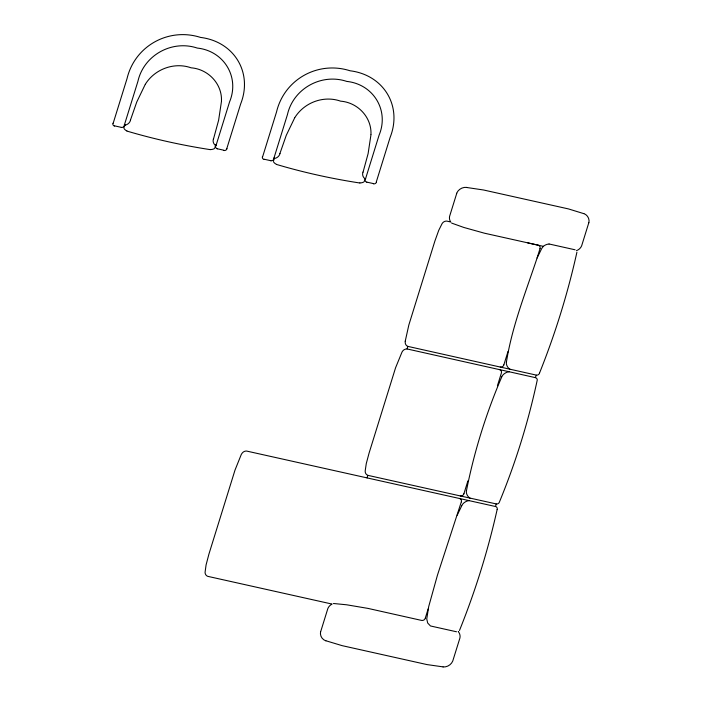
<?xml version="1.0" encoding="UTF-8"?>
<svg xmlns="http://www.w3.org/2000/svg" width="702" height="702" viewBox="0 0 702 702"><rect width="100%" height="100%" fill="white"/><g stroke="black" fill="none" stroke-linecap="round" stroke-linejoin="round"><path stroke-width="1.05" d="M123.973 127.571L125 124.912L124.43 124.772M273.473 160.925L274.5 158.257L273.929 158.125M405.238 341.172L408.845 324.991L434.907 240.997L438.741 230.335L442.093 223.622A15.611 14.382 -27 0 1 442.488 223.052A4.853 4.475 -27 0 1 446.805 221.095L450.728 221.999A8.406 7.748 -27 0 1 449.587 216.374L456.765 193.287M466.479 490.619C474.14 451.79 486.179 413.188 501.798 376.825M506.475 361.776C512.127 326.149 525.754 292.12 537.083 258.011L540.013 248.561M221.455 101.439L218.612 120.261L213.557 138.794M370.954 134.793L368.111 153.615L363.057 172.148M456.511 631.774L430.475 625.965L427.685 623.016L426.755 618.953L428.685 606.642L437.469 575.113L461.319 501.869M576.921 252.167C567.778 293.418 555.203 333.906 539.496 373.122M497.139 509.564C487.916 550.807 475.263 591.268 459.485 630.466M497.428 385.758L501.377 373.034A3.089 2.843 -27 0 0 499.543 369.594L535.398 377.65A2.711 2.492 -27 0 1 537.258 380.028C528.308 421.928 515.549 463.013 499.175 502.614A2.711 2.492 -27 0 1 496.191 503.948L495.515 506.519L246.586 451.053A4.905 4.519 -27 0 0 242.295 452.983A11.864 10.925 -27 0 0 241.277 454.501L235.012 470.086L208.933 554.071L206.072 564.952L205.089 572.191A15.611 14.382 -27 0 0 205.098 572.753A4.861 4.484 -27 0 0 207.695 576.333L332.116 604.08A8.406 7.748 -27 0 0 327.86 608.502L320.7 631.589M428.194 608.766L425.272 618.208M130.396 120.244L136.758 102.009L145.217 84.433M279.887 153.598L286.258 135.354L294.717 117.787M467.901 480.861L463.908 493.743M113.162 123.306L127.018 78.668C134.758 45.893 168.62 27.185 200.561 37.425C233.977 41.532 253.106 72.473 240.637 104.01L226.781 148.648M124.131 125.755L137.917 81.344C143.734 55.221 171.981 39.593 197.262 48.069C223.798 50.851 239.926 76.974 229.598 101.799L215.812 146.2M262.662 156.651L276.518 112.013C284.257 79.247 318.12 60.539 350.061 70.779C383.476 74.886 402.606 105.818 390.137 137.355L376.281 182.002M273.631 159.1L287.416 114.689C293.234 88.575 321.481 72.938 346.762 81.414C373.297 84.196 389.426 110.319 379.098 135.144L365.312 179.554M367.041 477.922L367.839 475.342A4.914 4.528 -27 0 1 365.215 471.77A14.198 13.075 -27 0 1 365.233 470.577L366.277 463.583L369.077 453.088L395.577 367.76L402.027 352.027A14.198 13.075 -27 0 1 402.79 350.903A4.949 4.554 -27 0 1 407.072 348.947L499.376 369.603M407.072 348.964L407.871 346.393L536.196 375.079L535.398 377.65M588.803 222.745L581.642 245.832A8.433 7.766 -27 0 1 576.439 250.675M503.843 364.873L508.029 351.421M457.177 515.259L461.802 505.668M537.083 258.011L541.496 248.964A9.775 9.003 -27 0 1 543.48 246.358L538.215 245.191A3.089 2.843 -27 0 1 540.049 248.569M364.32 181.309L365.049 178.519A9.231 8.503 -27 0 0 365.558 178.773M214.812 147.973L215.549 145.165A9.231 8.503 -27 0 0 216.058 145.419M145.358 84.205C154.773 69.094 174.236 61.829 191.128 67.822C208.134 69.103 222.341 83.88 221.455 101.185M294.858 117.559C304.273 102.439 323.736 95.174 340.628 101.167C357.634 102.448 371.841 117.225 370.954 134.53M458.485 631.431L458.213 631.572A8.433 7.766 -27 0 1 459.933 637.96L452.746 661.047A9.275 8.547 -27 0 1 443.067 666.97M210.381 149.658C182.309 145.332 154.168 139.145 126.93 131.072M359.872 183.003C331.818 178.72 303.65 172.508 276.43 164.417M443.076 666.874L426.991 664.583L342.128 645.647L325.912 640.759M466.619 187.478L483.573 189.996L568.444 208.915L583.774 213.636M367.839 475.342L496.2 503.922M114.672 125.877L121.332 127.36M217.322 148.771L223.982 150.254M264.171 159.222L270.823 160.705M366.821 182.116L373.482 183.608M549.052 243.98L575.087 249.789M527.597 242.822L538.065 245.156L484.389 233.187L463.838 227.457L452.193 223.297A20.841 19.2 -27 0 1 451.526 222.955M365.593 178.668L365.049 178.475M216.093 145.314L215.549 145.13M273.201 159.959A2.334 2.15 -27 0 1 270.814 160.758M366.804 182.169A2.334 2.15 -27 0 1 365.189 180.475M274.5 158.248A9.231 8.503 -27 0 1 273.868 158.319M280.001 153.615A6.52 6.011 -27 0 1 274.543 158.485M364.803 178.589A6.502 5.993 -27 0 1 362.96 172.122M264.101 159.442A2.51 2.317 -27 0 1 262.434 156.599M376.509 182.046A2.51 2.317 -27 0 1 373.411 183.827M363.89 181.95A7.239 6.669 -27 0 1 359.889 182.897M276.412 164.277A7.239 6.669 -27 0 1 273.482 161.776M123.701 126.606A2.334 2.15 -27 0 1 121.314 127.413M217.304 148.824A2.334 2.15 -27 0 1 215.69 147.13M125 124.903A9.231 8.503 -27 0 1 124.368 124.974M130.502 120.27A6.52 6.011 -27 0 1 125.044 125.14M215.303 145.244A6.502 5.993 -27 0 1 213.461 138.777M114.601 126.097A2.51 2.317 -27 0 1 112.934 123.254M227.009 148.701A2.51 2.317 -27 0 1 223.912 150.474M214.391 148.596A7.239 6.669 -27 0 1 210.389 149.552M126.913 130.932A7.239 6.669 -27 0 1 123.982 128.431M463.943 493.752A3.089 2.843 -27 0 1 460.31 495.963M461.679 505.615A9.293 8.564 -27 0 1 469.357 500.552M495.533 506.475A2.826 2.606 -27 0 1 497.183 509.573M470.077 498.227A9.301 8.564 -27 0 1 466.339 490.619M501.676 376.763A9.301 8.564 -27 0 1 509.354 371.7M543.427 246.305A8.977 8.275 -27 0 1 549.052 244.033M510.073 369.384A9.293 8.564 -27 0 1 506.335 361.776M459.468 498.438A3.089 2.843 -27 0 1 461.354 501.877M425.315 618.225A3.106 2.861 -27 0 1 421.525 620.401L367.918 608.388L346.7 604.799L334.143 603.562A20.841 19.2 -27 0 0 333.371 603.58M407.862 346.402A4.905 4.519 -27 0 1 405.256 342.918A11.864 10.925 -27 0 1 405.247 341.172M503.878 364.882A3.089 2.843 -27 0 1 500.245 367.093M539.54 373.139A2.826 2.606 -27 0 1 536.302 375.149M325.868 640.856A9.24 8.512 -27 0 1 320.595 631.572M456.66 193.261A9.24 8.512 -27 0 1 466.637 187.381M583.818 213.548A9.275 8.547 -27 0 1 588.908 222.753"/></g></svg>
